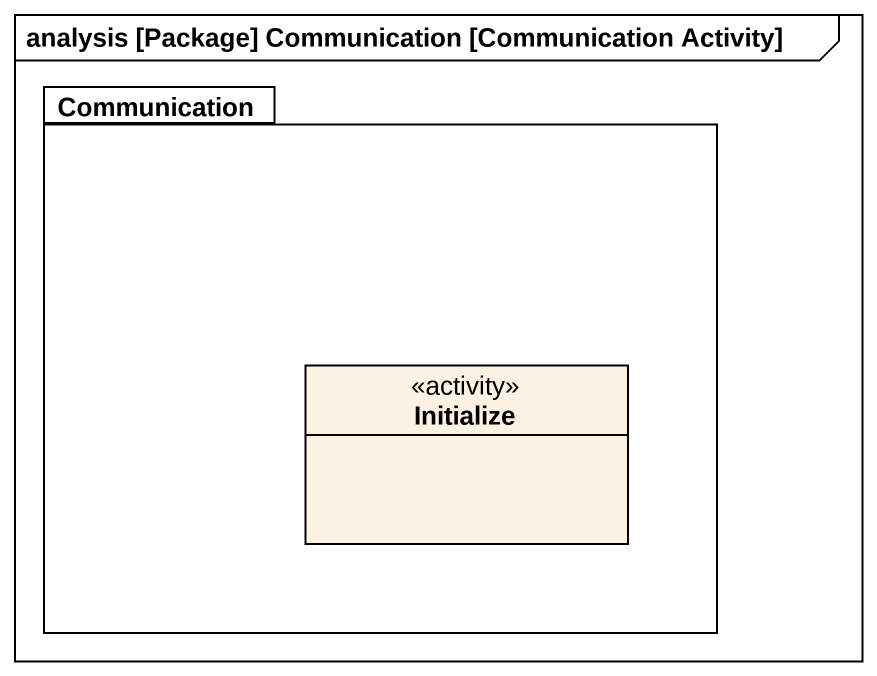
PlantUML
@startuml
mainframe analysis [Package] Communication [Communication Activity]
hide circle
hide empty members
package Communication {
  class Initialize <<activity>>
}
@enduml
